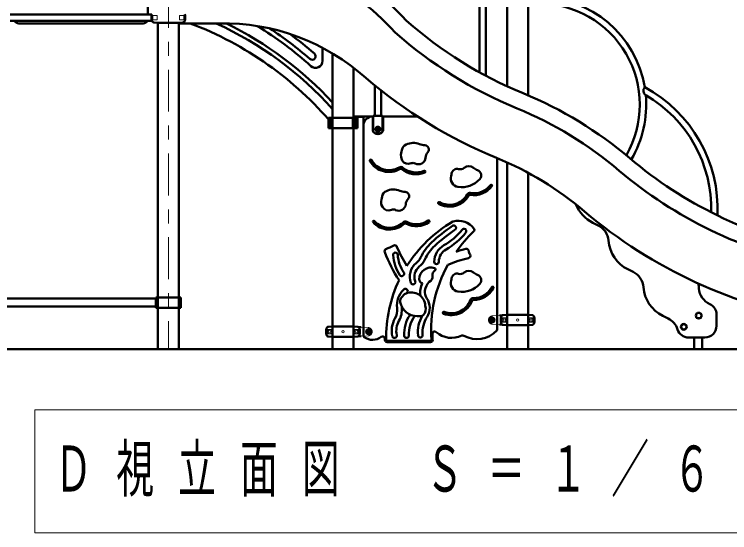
# Model space of a CAD drawing. Units: millimetres on the paper, scale 1:60. Extents: x -385 to 0, y -594 to 267.
# Drawn here: x -97.4 to -46.2, y -145.3 to -108.2 of the extents above; entities that cross this region are included whole.
import ezdxf

# ---------------------------------------------------------------- set-up
doc = ezdxf.new("R2010")
doc.units = ezdxf.units.MM
doc.linetypes.add('USER1', pattern=[4.5, 2.5, -2])
doc.linetypes.add('USER2', pattern=[6, 3, -1, 1, -1])
doc.layers.add('LY_1', color=140, linetype='Continuous', lineweight=50)
doc.styles.add('ＭＳ ゴシック', font='')
doc.styles.get('ＭＳ ゴシック').set_extended_font_data('MS Gothic')

msp = doc.modelspace()

# ---------------------------------------------------------------- linework, layer by layer
at = {"layer": 'LY_1', "color": 7, "linetype": 'USER2', "lineweight": 13}
msp.add_line((-86.369, -82.146), (-86.369, -132.155), dxfattribs=at)
at = {"layer": 'LY_1'}
for p, q in [((-87.828, -108.178), (-87.828, -95.138)), ((-64.096, -112.327), (-64.096, -98.404)), ((-63.643, -112.574), (-63.643, -98.405)), ((-62.112, -99.171), (-62.112, -113.334)), ((-60.627, -99.171), (-60.627, -113.976)), ((-97.693, -108.178), (-87.546, -108.178)), ((-97.693, -108.631), (-87.546, -108.631)), ((-97.078, -108.821), (-88.161, -108.821)), ((-87.136, -108.78), (-87.399, -108.757)), ((-87.136, -108.78), (-85.602, -108.78)), ((-87.112, -132.155), (-87.112, -108.78)), ((-85.627, -132.155), (-85.627, -108.78)), ((-85.627, -108.821), (-82.719, -108.821)), ((-85.603, -108.78), (-85.34, -108.757)), ((-75.328, -111.51), (-75.328, -110.574)), ((-74.612, -110.976), (-74.612, -132.155)), ((-73.127, -111.986), (-73.127, -132.155)), ((-71.596, -115.435), (-71.596, -113.262)), ((-71.143, -115.435), (-71.143, -113.626)), ((-74.9, -115.588), (-74.9, -116.338)), ((-72.839, -115.588), (-74.9, -115.588)), ((-74.761, -115.588), (-74.761, -116.338)), ((-73.174, -115.588), (-73.174, -116.338)), ((-73.127, -115.488), (-72.411, -115.488)), ((-73.127, -115.526), (-72.411, -115.526)), ((-73.018, -115.588), (-73.018, -116.338)), ((-72.969, -115.588), (-72.969, -116.338)), ((-72.839, -115.588), (-72.839, -116.338)), ((-72.411, -116.321), (-72.411, -115.488)), ((-72.411, -115.488), (-71.703, -115.488)), ((-71.744, -115.488), (-71.744, -116.52)), ((-71.703, -115.435), (-71.036, -115.435)), ((-71.703, -116.571), (-71.703, -115.435)), ((-71.036, -116.571), (-71.036, -115.435)), ((-71.036, -115.488), (-68.539, -115.488)), ((-70.994, -115.488), (-70.994, -116.52)), ((-72.411, -131.159), (-72.411, -116.155)), ((-72.839, -116.338), (-74.9, -116.338)), ((-71.436, -116.366), (-71.369, -116.328)), ((-71.436, -116.366), (-71.436, -116.443)), ((-71.436, -116.443), (-71.369, -116.482)), ((-71.369, -116.328), (-71.303, -116.366)), ((-71.369, -116.482), (-71.303, -116.443)), ((-71.303, -116.366), (-71.303, -116.443)), ((-67.794, -118.037), (-67.798, -118.059)), ((-62.828, -130.701), (-62.828, -118.475)), ((-62.112, -118.785), (-62.112, -132.155)), ((-60.627, -119.522), (-60.627, -132.155)), ((-69.211, -121.37), (-69.215, -121.392)), ((-55.605, -123.289), (-55.978, -123.104)), ((-67.561, -126.303), (-67.573, -126.306)), ((-53.105, -126.622), (-53.478, -126.438)), ((-87.261, -128.446), (-87.261, -129.196)), ((-85.478, -128.446), (-87.261, -128.446)), ((-85.478, -128.446), (-85.478, -129.196)), ((-97.978, -128.538), (-87.261, -128.538)), ((-97.978, -129.105), (-87.261, -129.105)), ((-85.478, -129.196), (-87.261, -129.196)), ((-67.981, -129.05), (-67.973, -129.076)), ((-68.561, -129.794), (-68.271, -129.793)), ((-63.269, -130.033), (-63.203, -129.994)), ((-63.269, -130.033), (-63.269, -130.11)), ((-63.203, -129.994), (-63.136, -130.033)), ((-63.136, -130.033), (-63.136, -130.11)), ((-62.136, -129.696), (-62.661, -129.742)), ((-60.603, -129.696), (-62.136, -129.696)), ((-60.603, -129.696), (-60.34, -129.719)), ((-50.605, -129.955), (-50.978, -129.771)), ((-47.132, -130.488), (-47.132, -129.684)), ((-74.636, -130.53), (-74.899, -130.553)), ((-74.636, -130.53), (-73.102, -130.53)), ((-73.103, -130.53), (-72.578, -130.576)), ((-63.269, -130.11), (-63.203, -130.148)), ((-63.203, -130.148), (-63.136, -130.11)), ((-62.136, -130.446), (-62.661, -130.4)), ((-60.603, -130.446), (-62.136, -130.446)), ((-60.603, -130.446), (-60.34, -130.423)), ((-72.103, -130.866), (-72.036, -130.828)), ((-72.103, -130.866), (-72.103, -130.943)), ((-72.103, -130.943), (-72.036, -130.982)), ((-72.036, -130.828), (-71.969, -130.866)), ((-72.036, -130.982), (-71.969, -130.943)), ((-71.969, -130.866), (-71.969, -130.943)), ((-74.636, -131.28), (-74.899, -131.257)), ((-74.636, -131.28), (-73.102, -131.28)), ((-73.103, -131.28), (-72.578, -131.234)), ((-70.715, -131.571), (-67.599, -131.571)), ((-47.965, -131.321), (-49.132, -131.321)), ((-48.728, -132.155), (-48.728, -131.321)), ((-48.161, -132.155), (-48.161, -131.321)), ((-70.715, -131.655), (-67.599, -131.655))]:
    msp.add_line(p, q, dxfattribs=at)
at = {"layer": 'LY_1', "color": 7, "lineweight": 13}
for p, q in [((-87.482, -108.559), (-87.482, -108.251)), ((-87.174, -108.251), (-87.482, -108.251)), ((-85.565, -108.251), (-85.257, -108.251)), ((-85.257, -108.559), (-85.257, -108.251)), ((-87.174, -108.559), (-87.482, -108.559)), ((-85.565, -108.559), (-85.257, -108.559)), ((-62.482, -130.225), (-62.482, -129.917)), ((-62.174, -129.917), (-62.482, -129.917)), ((-60.565, -129.917), (-60.257, -129.917)), ((-60.257, -130.225), (-60.257, -129.917)), ((-62.174, -130.225), (-62.482, -130.225)), ((-60.565, -130.225), (-60.257, -130.225)), ((-74.982, -131.059), (-74.982, -130.751)), ((-74.674, -130.751), (-74.982, -130.751)), ((-74.674, -131.059), (-74.982, -131.059)), ((-73.065, -130.751), (-72.757, -130.751)), ((-73.065, -131.059), (-72.757, -131.059)), ((-72.757, -131.059), (-72.757, -130.751)), ((-95.92, -136.503), (-95.92, -145.303)), ((-39.12, -136.503), (-95.92, -136.503)), ((-95.92, -145.303), (-39.12, -145.303))]:
    msp.add_line(p, q, dxfattribs=at)
at = {"layer": 'LY_1', "color": 7, "linetype": 'USER1', "lineweight": 13}
for p, q in [((-62.661, -129.742), (-63.187, -129.781)), ((-62.661, -130.4), (-63.187, -130.362)), ((-72.578, -130.576), (-72.052, -130.614)), ((-72.578, -131.234), (-72.052, -131.195))]:
    msp.add_line(p, q, dxfattribs=at)
at = {"layer": 'LY_1', "color": 7}
msp.add_line((-113.404, -132.155), (-27.929, -132.155), dxfattribs=at)
at = {"layer": 'LY_1'}
msp.add_lwpolyline([(-69.286, -128.116), (-69.308, -128.14), (-69.33, -128.164)], dxfattribs=at)
at = {"layer": 'LY_1', "color": 7, "lineweight": 13}
for centre, radius in [((-71.369, -116.405), 0.2), ((-71.369, -116.405), 0.0917), ((-63.203, -130.071), 0.2), ((-63.203, -130.071), 0.0917), ((-62.328, -130.071), 0.154), ((-62.328, -130.071), 0.0833), ((-61.369, -130.071), 0.0833), ((-60.411, -130.071), 0.154), ((-60.411, -130.071), 0.0833), ((-48.411, -129.755), 0.142), ((-49.478, -130.555), 0.142), ((-74.828, -130.905), 0.154), ((-74.828, -130.905), 0.0833), ((-73.869, -130.905), 0.0833), ((-72.911, -130.905), 0.154), ((-72.911, -130.905), 0.0833), ((-72.036, -130.905), 0.2), ((-72.036, -130.905), 0.0917)]:
    msp.add_circle(centre, radius, dxfattribs=at)
at = {"layer": 'LY_1'}
for centre, radius in [((-71.369, -116.405), 0.175), ((-71.369, -116.405), 0.108), ((-63.203, -130.071), 0.175), ((-63.203, -130.071), 0.108), ((-48.411, -129.755), 0.208), ((-49.478, -130.555), 0.208), ((-72.036, -130.905), 0.175), ((-72.036, -130.905), 0.108)]:
    msp.add_circle(centre, radius, dxfattribs=at)
at = {"layer": 'LY_1', "color": 7, "linetype": 'USER1', "lineweight": 13}
for centre, radius in [((-71.369, -116.405), 0.104), ((-63.203, -130.071), 0.125), ((-63.203, -130.071), 0.104), ((-72.036, -130.905), 0.125), ((-72.036, -130.905), 0.104)]:
    msp.add_circle(centre, radius, dxfattribs=at)
at = {"layer": 'LY_1'}
for centre, radius, start, end in [((-84.107, -122.107), 20, 42.3481, 86.0228), ((-84.107, -122.107), 18.833, 42.1593, 86.0228), ((-59.898, -114.655), 7.727, 9.3503, 90), ((-59.898, -114.655), 7.273, 330.1843, 90), ((-86.744, -108.405), 0.833, 163.8038, 196.1962), ((-85.994, -108.405), 0.833, 343.8037, 16.1962), ((-97.078, -108.488), 0.333, 205.4676, 270), ((-88.161, -108.488), 0.333, 270, 334.5324), ((-87.385, -108.591), 0.167, 196.1962, 265), ((-85.354, -108.591), 0.167, 275, 343.8037), ((-93.509, -131.875), 24.644, 39.9346, 69.3048), ((-93.509, -131.875), 25.356, 41.8189, 65.3974), ((-82.432, -124.069), 15.25, 48.0346, 91.0803), ((-93.509, -131.875), 25.672, 42.6028, 63.9027), ((-93.468, -131.062), 25.833, 47.9429, 58.5958), ((-49.648, -86.321), 29.75, 228.5904, 247.6288), ((-93.468, -131.062), 26.167, 48.8301, 56.729), ((-49.648, -86.321), 30.917, 228.4696, 247.6288), ((-93.468, -131.062), 26.667, 48.8301, 53.6522), ((-76.078, -111.176), 0.25, 228.8301, 48.8301), ((-75.828, -111.51), 0.5, 227.9429, 0), ((-49.648, -86.321), 34.75, 229.4595, 247.6288), ((-51.991, -113.647), 0.376, 138.7633, 235.7576), ((-56.949, -122.118), 9.893, 357.3365, 61.7998), ((-71.85, -140.264), 28.583, 49.639, 67.6288), ((-59.898, -114.655), 7.727, 329.5478, 5.1706), ((-56.949, -122.118), 9.44, 358.5508, 59.8151), ((-71.85, -140.264), 27.417, 49.639, 67.6288), ((-71.744, -116.155), 0.667, 90, 180), ((-71.369, -116.338), 0.417, 205.8419, 334.1581), ((-71.369, -116.321), 0.417, 216.8699, 323.1301), ((-69.129, -117.981), 0.533, 114.5322, 170.5242), ((-68.846, -118.601), 1.214, 68.0778, 114.5322), ((-67.96, -116.398), 1.16, 248.0778, 267.4391), ((-68.025, -117.859), 0.302, 318.9436, 87.4391), ((-69.013, -118.285), 0.709, 165.7988, 209.6948), ((-72.318, -117.449), 2.7, 345.7989, 350.5242), ((-67.281, -118.508), 0.685, 138.9435, 175.1508), ((-71.888, -118.649), 0.0667, 30.2121, 210.2121), ((-70.577, -117.885), 1.583, 210.2121, 300.3662), ((-70.577, -117.885), 1.45, 210.2121, 300.3662), ((-69.194, -118.388), 0.501, 209.6948, 293.707), ((-68.466, -118.407), 0.505, 242.7998, 355.1508), ((-71.85, -140.264), 23.583, 49.639, 67.6288), ((-34.073, -95.816), 29.75, 229.639, 258.6401), ((-69.727, -119.338), 0.233, 50.0289, 120.3662), ((-69.727, -119.338), 0.1, 50.0289, 120.3662), ((-68.645, -118.048), 1.583, 230.0289, 293.5826), ((-68.645, -118.048), 1.45, 230.0289, 293.5826), ((-68.854, -119.162), 0.344, 62.7998, 113.707), ((-65.709, -119.634), 0.394, 73.3441, 172.7234), ((-65.474, -118.849), 0.426, 253.3441, 310.6584), ((-64.864, -119.559), 0.51, 50.0349, 130.6584), ((-63.909, -118.419), 0.977, 230.0349, 250.4814), ((-68.038, -119.438), 0.0667, 293.5826, 113.5826), ((-65.542, -119.922), 0.617, 163.4715, 260.7715), ((-67.121, -119.453), 1.03, 343.4715, 352.7234), ((-64.369, -119.715), 0.398, 317.7813, 70.4814), ((-34.073, -95.816), 30.917, 229.639, 258.6401), ((-65.362, -118.814), 1.74, 260.7715, 317.7813), ((-70.546, -121.315), 0.533, 114.5322, 170.5242), ((-70.263, -121.934), 1.214, 68.0778, 114.5322), ((-69.377, -119.732), 1.16, 248.0778, 267.4391), ((-64.49, -119.542), 1.583, 260.0289, 323.5826), ((-64.49, -119.542), 1.45, 260.0289, 323.5826), ((-63.27, -120.443), 0.0667, 323.5826, 143.5826), ((-73.735, -120.782), 2.7, 345.7989, 350.5242), ((-69.442, -121.192), 0.302, 318.9436, 87.4391), ((-66.245, -120.368), 1.583, 240.2121, 330.3662), ((-66.245, -120.368), 1.45, 240.2121, 330.3662), ((-64.782, -121.2), 0.233, 80.0289, 150.3662), ((-64.782, -121.2), 0.1, 80.0289, 150.3662), ((-70.43, -121.619), 0.709, 165.7988, 209.6948), ((-69.883, -121.741), 0.505, 242.7998, 355.1508), ((-68.697, -121.841), 0.685, 138.9435, 175.1508), ((-66.998, -121.684), 0.0667, 60.2121, 240.2121), ((-54.872, -120.862), 2.5, 201.7096, 243.7398), ((-70.611, -121.722), 0.501, 209.6948, 293.707), ((-70.271, -122.495), 0.344, 62.7998, 113.707), ((-34.073, -95.816), 34.75, 229.639, 260.9048), ((-71.67, -123.028), 0.0667, 42.2121, 222.2121), ((-70.547, -122.009), 1.583, 222.2121, 312.3662), ((-70.547, -122.009), 1.45, 222.2121, 312.3662), ((-69.413, -123.253), 0.233, 62.0289, 132.3662), ((-69.413, -123.253), 0.1, 62.0289, 132.3662), ((-68.623, -121.766), 1.583, 242.0289, 305.5826), ((-68.623, -121.766), 1.45, 242.0289, 305.5826), ((-61.14, -131.341), 9.643, 120.3717, 147.6884), ((-67.741, -122.999), 0.0667, 305.5826, 125.5826), ((-59.424, -133.198), 11.879, 123.8361, 133.0002), ((-65.945, -123.47), 0.167, 303.8361, 123.8361), ((-65.931, -123.165), 0.167, 105.2571, 120.3717), ((-65.61, -124.344), 1.388, 36.8621, 105.2571), ((-56.195, -124.484), 1.333, 4.3192, 63.7398), ((-59.424, -133.198), 11.546, 123.8361, 133.0002), ((-68.812, -120.882), 4.404, 299.4278, 321.9009), ((-68.812, -120.882), 4.737, 299.4278, 321.9009), ((-57.917, -130.762), 9.643, 133.1967, 144.6197), ((-65.215, -123.702), 0.167, 321.9009, 141.9009), ((-64.632, -123.611), 0.167, 313.1967, 36.8621), ((-52.372, -124.196), 2.5, 184.3192, 243.7398), ((-74.558, -116.115), 9.643, 292.983, 296.5954), ((-70.166, -124.887), 0.167, 23.2989, 116.5954), ((-61.156, -121.007), 9.643, 203.2989, 212.4908), ((-65.091, -127.121), 3.568, 133.0002, 154.5509), ((-65.091, -127.121), 3.235, 133.0002, 154.5509), ((-65.977, -125.909), 1.367, 119.4278, 179.7029), ((-70.728, -125.146), 0.167, 112.983, 200.5228), ((-61.852, -121.824), 9.643, 200.5228, 213.9412), ((-70.118, -125.41), 0.167, 3.4799, 183.4799), ((-67.456, -125.248), 2.833, 183.4799, 214.395), ((-67.456, -125.248), 2.5, 183.4799, 214.395), ((-65.977, -125.909), 1.034, 119.4278, 179.7029), ((-62.657, -135.013), 10.318, 103.5537, 107.6182), ((-65.036, -125.144), 0.167, 11.9482, 103.5537), ((-64.918, -125.467), 0.167, 283.3238, 28.2972), ((-63.852, -124.894), 1.043, 191.9482, 208.2972), ((-69.361, -125.089), 1.16, 309.1907, 334.5509), ((-69.361, -125.089), 1.494, 309.1907, 334.5509), ((-67.177, -125.902), 0.167, 179.7029, 359.7029), ((-62.657, -135.013), 9.643, 103.3238, 112.615), ((-67.831, -126.965), 1.261, 129.1907, 200.8345), ((-67.831, -126.965), 0.928, 129.1907, 200.8345), ((-67.567, -127.159), 0.854, 72.4004, 178.9517), ((-57.917, -130.762), 9.643, 151.1642, 184.3845), ((-67.338, -126.439), 0.0982, 299.5459, 72.4004), ((-69.656, -126.754), 0.167, 214.395, 34.395), ((-67.87, -126.969), 0.409, 293.4422, 9.8877), ((-67.113, -126.837), 0.359, 119.5459, 189.8877), ((-65.709, -127.134), 0.394, 73.3441, 172.7234), ((-65.474, -126.349), 0.426, 253.3441, 310.6584), ((-64.864, -127.059), 0.51, 50.0349, 130.6584), ((-63.909, -125.919), 0.977, 230.0349, 250.4814), ((-64.369, -127.215), 0.398, 317.7813, 70.4814), ((-53.695, -127.818), 1.333, 4.3192, 63.7398), ((-61.14, -131.341), 9.643, 154.6204, 180.9785), ((-68.854, -127.355), 0.167, 200.8345, 20.8345), ((-68.138, -127.149), 0.282, 178.9517, 262.264), ((-66.906, -128.111), 1.442, 151.7531, 188.8754), ((-66.906, -128.111), 1.109, 136.2627, 171.3655), ((-65.542, -127.422), 0.617, 163.4715, 260.7715), ((-67.121, -126.953), 1.03, 343.4715, 352.7234), ((-65.362, -126.314), 1.74, 260.7715, 317.7813), ((-50.888, -127.98), 2.5, 3.9825, 12.1276), ((-68.361, -129.045), 1.644, 135.0544, 185.6453), ((-69.406, -128.001), 0.167, 316.4709, 135.0544), ((-67.199, -128.067), 0.813, 171.3655, 214.3241), ((-64.508, -127.046), 1.583, 269.0289, 332.5826), ((-64.508, -127.046), 1.45, 269.0289, 332.5826), ((-63.162, -127.744), 0.0667, 332.5826, 152.5826), ((-49.872, -127.529), 2.5, 184.3192, 243.7398), ((-47.064, -127.714), 1.333, 183.9825, 245.4167), ((-69.393, -128.72), 0.39, 126.6008, 190.7499), ((-69.753, -128.236), 0.214, 306.6009, 337.5873), ((-69.335, -128.408), 0.237, 95.0017, 157.5873), ((-68.973, -129.087), 0.992, 2.1199, 112.7034), ((-68.361, -129.045), 1.31, 135.0544, 137.4601), ((-64.537, -128.729), 0.233, 89.0289, 159.3662), ((-68.566, -128.564), 1.231, 190.7499, 270.2462), ((-68.86, -129.201), 1.199, 327.2551, 34.3241), ((-66.112, -128.136), 1.583, 249.2121, 339.3662), ((-66.112, -128.136), 1.45, 249.2121, 339.3662), ((-64.537, -128.729), 0.1, 89.0289, 159.3662), ((-47.965, -129.684), 0.833, 0, 65.4167), ((-71.296, -129.335), 1.305, 330.9382, 5.6453), ((-71.296, -129.335), 1.639, 330.9382, 5.6453), ((-68.361, -129.045), 1.31, 182.7854, 185.6453), ((-68.582, -129.279), 0.643, 315.4016, 20.8633), ((-66.651, -129.554), 0.0667, 69.2121, 249.2121), ((-68.545, -130.863), 1.841, 150.9382, 190.9981), ((-67.056, -131.056), 2.435, 145.778, 183.3593), ((-67.056, -131.056), 2.102, 142.7304, 183.3593), ((-66.13, -130.957), 2.38, 150.2494, 185.0523), ((-68.272, -129.586), 0.207, 270.2462, 315.4016), ((-66.13, -130.957), 2.047, 147.2551, 185.0523), ((-61.744, -130.071), 0.833, 163.8038, 196.1962), ((-62.385, -129.885), 0.167, 95, 163.8038), ((-60.354, -129.885), 0.167, 16.1962, 85), ((-60.994, -130.071), 0.833, 343.8037, 16.1962), ((-51.195, -131.151), 1.333, 17.8181, 63.7398), ((-74.885, -130.719), 0.167, 95, 163.8038), ((-72.854, -130.719), 0.167, 16.1962, 85), ((-68.545, -130.863), 1.508, 150.9382, 190.9981), ((-62.385, -130.257), 0.167, 196.1962, 265), ((-60.354, -130.257), 0.167, 275, 343.8037), ((-47.965, -130.488), 0.833, 270, 0), ((-74.244, -130.905), 0.833, 163.8038, 196.1962), ((-73.494, -130.905), 0.833, 343.8037, 16.1962), ((-67.306, -131.053), 0.167, 48.2213, 181.7729), ((-57.917, -130.762), 9.56, 181.7729, 184.3845), ((-66.088, -129.689), 1.662, 228.2213, 295.6757), ((-64.274, -129.571), 1.874, 239.9632, 318.5713), ((-62.994, -130.701), 0.167, 318.5713, 0), ((-49.132, -130.488), 0.833, 197.8181, 270), ((-74.885, -131.091), 0.167, 196.1962, 265), ((-72.854, -131.091), 0.167, 275, 343.8037), ((-72.244, -131.159), 0.167, 180, 233.5782), ((-71.75, -130.488), 1, 233.5782, 307.9006), ((-71.033, -131.409), 0.167, 0.3907, 127.9006), ((-61.14, -131.341), 9.727, 180.3907, 180.9785), ((-70.715, -131.505), 0.15, 180.9785, 270), ((-70.715, -131.505), 0.0667, 180.9785, 270), ((-70.189, -131.183), 0.167, 190.9981, 10.9981), ((-69.32, -131.189), 0.167, 183.3593, 3.3592), ((-68.335, -131.152), 0.167, 185.0523, 5.0523), ((-67.599, -131.505), 0.15, 270, 4.3845), ((-67.599, -131.505), 0.0667, 270, 4.3845), ((-65.296, -131.337), 0.167, 59.9633, 115.6757)]:
    msp.add_arc(centre, radius, start, end, dxfattribs=at)
at = {"layer": 'LY_1', "color": 7, "lineweight": 13}
for centre, start, end in [((-89.307, -108.405), 355.8705, 4.1295), ((-83.432, -108.405), 175.8705, 184.1295), ((-64.307, -130.071), 355.8705, 4.1295), ((-58.432, -130.071), 175.8705, 184.1295), ((-76.807, -130.905), 355.8705, 4.1295), ((-70.932, -130.905), 175.8705, 184.1295)]:
    msp.add_arc(centre, 2.139, start, end, dxfattribs=at)
at = {"layer": 'LY_1', "color": 7, "linetype": 'USER1', "lineweight": 13}
for centre, start, end in [((-63.161, -130.071), 95, 265), ((-72.078, -130.905), 275, 85)]:
    msp.add_arc(centre, 0.291, start, end, dxfattribs=at)

# ---------------------------------------------------------------- texts
at = {"layer": 'LY_1', "color": 7, "insert": (-94.52, -140.903), "char_height": 3.299, "attachment_point": 4, "style": 'ＭＳ ゴシック'}
msp.add_mtext('\\T1.64;\\W0.6;Ｄ視立面図\u3000Ｓ＝１／６０', dxfattribs=at)

doc.saveas('drawing.dxf')
